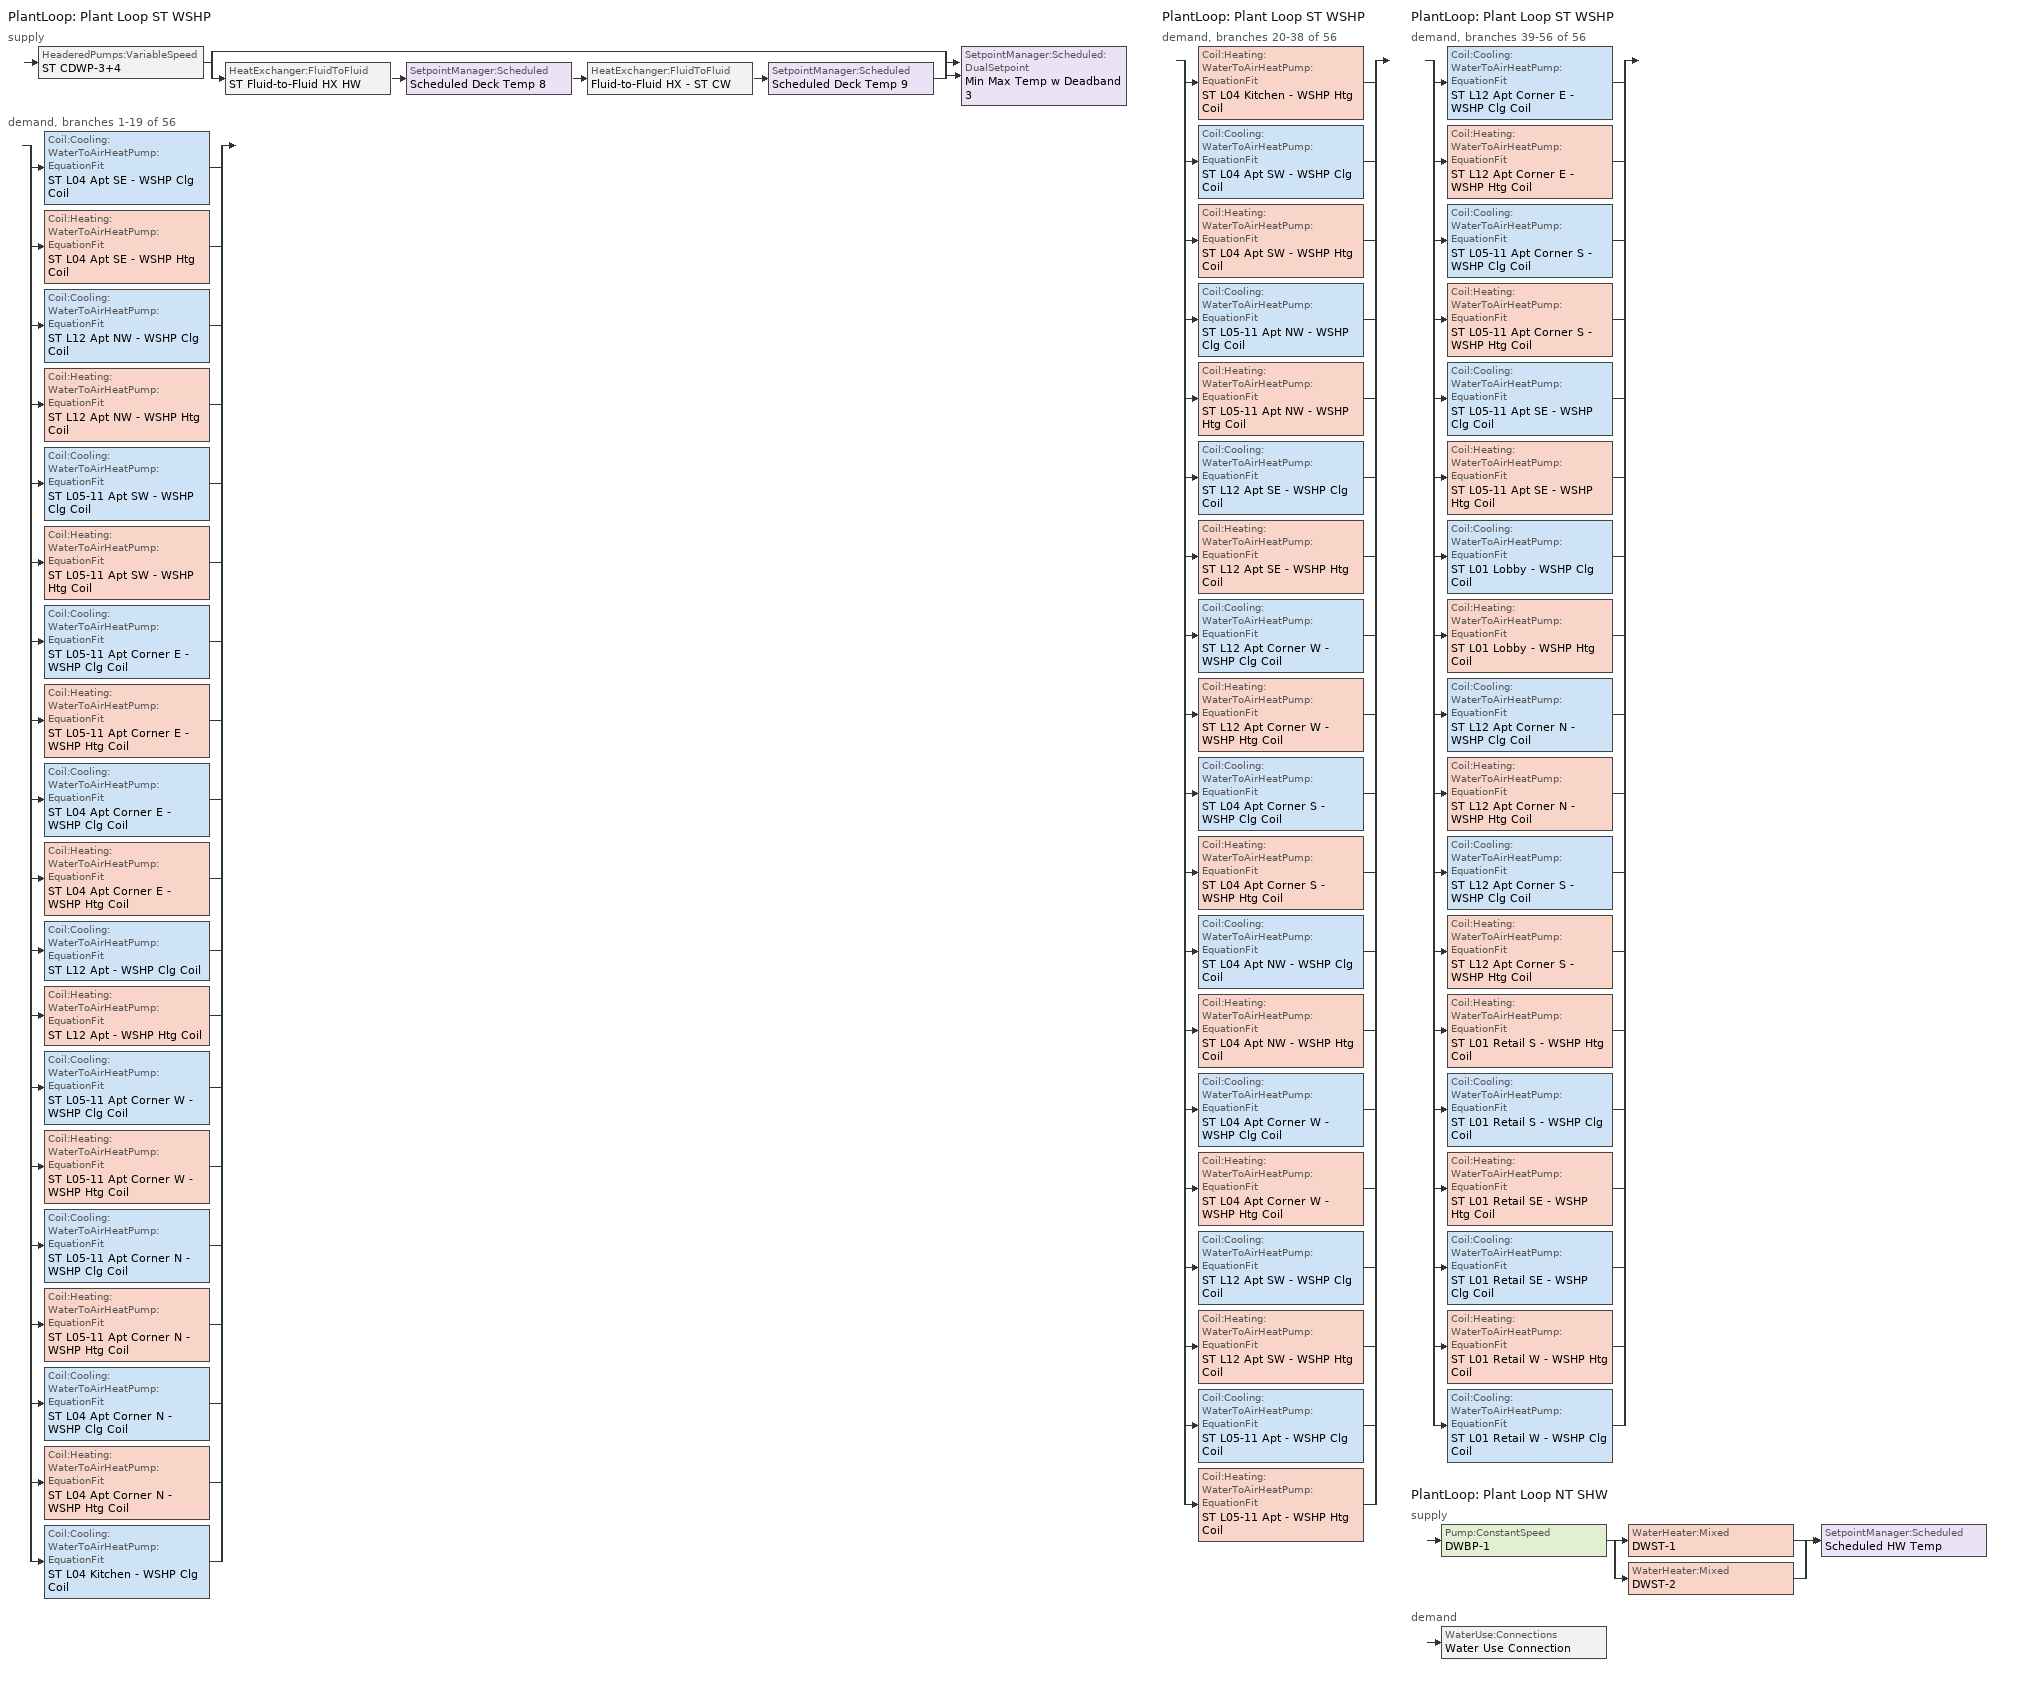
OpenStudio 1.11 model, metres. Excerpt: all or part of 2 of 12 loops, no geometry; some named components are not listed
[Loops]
PlantLoop 'Plant Loop ST WSHP'
 supply: HeaderedPumps:VariableSpeed 'ST CDWP-3+4' > split
  | bypass
  | HeatExchanger:FluidToFluid 'ST Fluid-to-Fluid HX HW' > SetpointManager:Scheduled 'Scheduled Deck Temp 8' > HeatExchanger:FluidToFluid 'Fluid-to-Fluid HX - ST CW' > SetpointManager:Scheduled 'Scheduled Deck Temp 9'
  join > SetpointManager:Scheduled:DualSetpoint 'Min Max Temp w Deadband 3'
 demand, branches 1-19 of 56: split
  | Coil:Cooling:WaterToAirHeatPump:EquationFit 'ST L04 Apt SE - WSHP Clg Coil'
  | Coil:Heating:WaterToAirHeatPump:EquationFit 'ST L04 Apt SE - WSHP Htg Coil'
  | Coil:Cooling:WaterToAirHeatPump:EquationFit 'ST L12 Apt NW - WSHP Clg Coil'
  | Coil:Heating:WaterToAirHeatPump:EquationFit 'ST L12 Apt NW - WSHP Htg Coil'
  | Coil:Cooling:WaterToAirHeatPump:EquationFit 'ST L05-11 Apt SW - WSHP Clg Coil'
  | Coil:Heating:WaterToAirHeatPump:EquationFit 'ST L05-11 Apt SW - WSHP Htg Coil'
  | Coil:Cooling:WaterToAirHeatPump:EquationFit 'ST L05-11 Apt Corner E - WSHP Clg Coil'
  | Coil:Heating:WaterToAirHeatPump:EquationFit 'ST L05-11 Apt Corner E - WSHP Htg Coil'
  | Coil:Cooling:WaterToAirHeatPump:EquationFit 'ST L04 Apt Corner E - WSHP Clg Coil'
  | Coil:Heating:WaterToAirHeatPump:EquationFit 'ST L04 Apt Corner E - WSHP Htg Coil'
  | Coil:Cooling:WaterToAirHeatPump:EquationFit 'ST L12 Apt - WSHP Clg Coil'
  | Coil:Heating:WaterToAirHeatPump:EquationFit 'ST L12 Apt - WSHP Htg Coil'
  | Coil:Cooling:WaterToAirHeatPump:EquationFit 'ST L05-11 Apt Corner W - WSHP Clg Coil'
  | Coil:Heating:WaterToAirHeatPump:EquationFit 'ST L05-11 Apt Corner W - WSHP Htg Coil'
  | Coil:Cooling:WaterToAirHeatPump:EquationFit 'ST L05-11 Apt Corner N - WSHP Clg Coil'
  | Coil:Heating:WaterToAirHeatPump:EquationFit 'ST L05-11 Apt Corner N - WSHP Htg Coil'
  | Coil:Cooling:WaterToAirHeatPump:EquationFit 'ST L04 Apt Corner N - WSHP Clg Coil'
  | Coil:Heating:WaterToAirHeatPump:EquationFit 'ST L04 Apt Corner N - WSHP Htg Coil'
  | Coil:Cooling:WaterToAirHeatPump:EquationFit 'ST L04 Kitchen - WSHP Clg Coil'
PlantLoop 'Plant Loop ST WSHP'
 demand, branches 20-38 of 56: split
  | Coil:Heating:WaterToAirHeatPump:EquationFit 'ST L04 Kitchen - WSHP Htg Coil'
  | Coil:Cooling:WaterToAirHeatPump:EquationFit 'ST L04 Apt SW - WSHP Clg Coil'
  | Coil:Heating:WaterToAirHeatPump:EquationFit 'ST L04 Apt SW - WSHP Htg Coil'
  | Coil:Cooling:WaterToAirHeatPump:EquationFit 'ST L05-11 Apt NW - WSHP Clg Coil'
  | Coil:Heating:WaterToAirHeatPump:EquationFit 'ST L05-11 Apt NW - WSHP Htg Coil'
  | Coil:Cooling:WaterToAirHeatPump:EquationFit 'ST L12 Apt SE - WSHP Clg Coil'
  | Coil:Heating:WaterToAirHeatPump:EquationFit 'ST L12 Apt SE - WSHP Htg Coil'
  | Coil:Cooling:WaterToAirHeatPump:EquationFit 'ST L12 Apt Corner W - WSHP Clg Coil'
  | Coil:Heating:WaterToAirHeatPump:EquationFit 'ST L12 Apt Corner W - WSHP Htg Coil'
  | Coil:Cooling:WaterToAirHeatPump:EquationFit 'ST L04 Apt Corner S - WSHP Clg Coil'
  | Coil:Heating:WaterToAirHeatPump:EquationFit 'ST L04 Apt Corner S - WSHP Htg Coil'
  | Coil:Cooling:WaterToAirHeatPump:EquationFit 'ST L04 Apt NW - WSHP Clg Coil'
  | Coil:Heating:WaterToAirHeatPump:EquationFit 'ST L04 Apt NW - WSHP Htg Coil'
  | Coil:Cooling:WaterToAirHeatPump:EquationFit 'ST L04 Apt Corner W - WSHP Clg Coil'
  | Coil:Heating:WaterToAirHeatPump:EquationFit 'ST L04 Apt Corner W - WSHP Htg Coil'
  | Coil:Cooling:WaterToAirHeatPump:EquationFit 'ST L12 Apt SW - WSHP Clg Coil'
  | Coil:Heating:WaterToAirHeatPump:EquationFit 'ST L12 Apt SW - WSHP Htg Coil'
  | Coil:Cooling:WaterToAirHeatPump:EquationFit 'ST L05-11 Apt - WSHP Clg Coil'
  | Coil:Heating:WaterToAirHeatPump:EquationFit 'ST L05-11 Apt - WSHP Htg Coil'
PlantLoop 'Plant Loop ST WSHP'
 demand, branches 39-56 of 56: split
  | Coil:Cooling:WaterToAirHeatPump:EquationFit 'ST L12 Apt Corner E - WSHP Clg Coil'
  | Coil:Heating:WaterToAirHeatPump:EquationFit 'ST L12 Apt Corner E - WSHP Htg Coil'
  | Coil:Cooling:WaterToAirHeatPump:EquationFit 'ST L05-11 Apt Corner S - WSHP Clg Coil'
  | Coil:Heating:WaterToAirHeatPump:EquationFit 'ST L05-11 Apt Corner S - WSHP Htg Coil'
  | Coil:Cooling:WaterToAirHeatPump:EquationFit 'ST L05-11 Apt SE - WSHP Clg Coil'
  | Coil:Heating:WaterToAirHeatPump:EquationFit 'ST L05-11 Apt SE - WSHP Htg Coil'
  | Coil:Cooling:WaterToAirHeatPump:EquationFit 'ST L01 Lobby - WSHP Clg Coil'
  | Coil:Heating:WaterToAirHeatPump:EquationFit 'ST L01 Lobby - WSHP Htg Coil'
  | Coil:Cooling:WaterToAirHeatPump:EquationFit 'ST L12 Apt Corner N - WSHP Clg Coil'
  | Coil:Heating:WaterToAirHeatPump:EquationFit 'ST L12 Apt Corner N - WSHP Htg Coil'
  | Coil:Cooling:WaterToAirHeatPump:EquationFit 'ST L12 Apt Corner S - WSHP Clg Coil'
  | Coil:Heating:WaterToAirHeatPump:EquationFit 'ST L12 Apt Corner S - WSHP Htg Coil'
  | Coil:Heating:WaterToAirHeatPump:EquationFit 'ST L01 Retail S - WSHP Htg Coil'
  | Coil:Cooling:WaterToAirHeatPump:EquationFit 'ST L01 Retail S - WSHP Clg Coil'
  | Coil:Heating:WaterToAirHeatPump:EquationFit 'ST L01 Retail SE - WSHP Htg Coil'
  | Coil:Cooling:WaterToAirHeatPump:EquationFit 'ST L01 Retail SE - WSHP Clg Coil'
  | Coil:Heating:WaterToAirHeatPump:EquationFit 'ST L01 Retail W - WSHP Htg Coil'
  | Coil:Cooling:WaterToAirHeatPump:EquationFit 'ST L01 Retail W - WSHP Clg Coil'
PlantLoop 'Plant Loop NT SHW'
 supply: Pump:ConstantSpeed 'DWBP-1' > split
  | WaterHeater:Mixed 'DWST-1'
  | WaterHeater:Mixed 'DWST-2'
  join > SetpointManager:Scheduled 'Scheduled HW Temp'
 demand: WaterUse:Connections 'Water Use Connection'
[Sizing:Zone] Zone Cooling Design Supply Air Temperature Input Method=SupplyAirTemperature; Zone Cooling Design Supply Air Temperature {C}=12.7778; Zone Cooling Design Supply Air Temperature Difference {deltaC}=11.11; Zone Heating Design Supply Air Temperature Input Method=SupplyAirTemperature; Zone Heating Design Supply Air Temperature {C}=32.2222; Zone Heating Design Supply Air Temperature Difference {deltaC}=11.11; Zone Cooling Design Supply Air Humidity Ratio {kg-H2O/kg-air}=0.0085; Zone Heating Design Supply Air Humidity Ratio {kg-H2O/kg-air}=0.008; Cooling Design Air Flow Method=DesignDay; Heating Design Air Flow Method=DesignDay; Account for Dedicated Outdoor Air System=No; Dedicated Outdoor Air System Control Strategy=NeutralSupplyAir; Dedicated Outdoor Air Low Setpoint Temperature for Design {C}=Autosize; Dedicated Outdoor Air High Setpoint Temperature for Design {C}=Autosize
ST L01 Retail S; ST L12 Apt NW; ST L04 Apt SW; ST L04 Apt SE; ST L05-11 Apt Corner S; ST L05-11 Apt NW; ST L05-11 Apt Corner N; ST L05-11 Apt SW; ST L12 Apt SE; ST L05-11 Apt SE; ST L01 Retail W; ST L05-11 Apt; ST L04 Apt Corner W; ST L12 Apt Corner W; ST L04 Apt NW; ST L12 Apt Corner N; ST L05-11 Apt Corner E; ST L04 Apt Corner E; ST L01 Retail SE; ST L04 Apt Corner S; ST L12 Apt Corner S; ST L05-11 Apt Corner W; ST L04 Apt Corner N; ST L12 Apt; ST L12 Apt SW; ST L12 Apt Corner E
[Zone equipment]
ST L01 Retail S: ST L01 Retail S - WSHP
ST L12 Apt NW: ST L12 Apt NW EF, ST L12 Apt NW - WSHP
ST L04 Apt SW: ST L04 Apt SW EF, ST L04 Apt SW - WSHP
ST L04 Apt SE: ST L04 Apt SE EF, ST L04 Apt SE - WSHP
ST L05-11 Apt Corner S: ST L05-11 Apt Corner S EF, ST L05-11 Apt Corner S - WSHP
ST L05-11 Apt NW: ST L05-11 Apt NW EF, ST L05-11 Apt NW - WSHP
ST L05-11 Apt Corner N: ST L05-11 Apt Corner N EF, ST L05-11 Apt Corner N - WSHP
ST L05-11 Apt SW: ST L05-11 Apt SW EF, ST L05-11 Apt SW - WSHP
ST L12 Apt SE: ST L12 Apt SE EF, ST L12 Apt SE - WSHP
ST L05-11 Apt SE: ST L05-11 Apt SE EF, ST L05-11 Apt SE - WSHP
ST L01 Retail W: ST L01 Retail W - WSHP
ST L05-11 Apt: ST L05-11 Apt EF, ST L05-11 Apt - WSHP
ST L04 Apt Corner W: ST L04 Apt Corner W EF, ST L04 Apt Corner W - WSHP
ST L12 Apt Corner W: ST L12 Apt Corner W EF, ST L12 Apt Corner W - WSHP
ST L04 Apt NW: ST L04 Apt NW EF, ST L04 Apt NW - WSHP
ST L12 Apt Corner N: ST L12 Apt Corner N EF, ST L12 Apt Corner N - WSHP
ST L05-11 Apt Corner E: ST L05-11 Apt Corner E EF, ST L05-11 Apt Corner E - WSHP
ST L04 Apt Corner E: ST L04 Apt Corner E EF, ST L04 Apt Corner E - WSHP
ST L01 Retail SE: ST L01 Retail SE - WSHP
ST L04 Apt Corner S: ST L04 Apt Corner S EF, ST L04 Apt Corner S - WSHP
ST L12 Apt Corner S: ST L12 Apt Corner S EF, ST L12 Apt Corner S - WSHP
ST L05-11 Apt Corner W: ST L05-11 Apt Corner W EF, ST L05-11 Apt Corner W - WSHP
ST L04 Apt Corner N: ST L04 Apt Corner N EF, ST L04 Apt Corner N - WSHP
ST L12 Apt: ST L12 Apt EF, ST L12 Apt - WSHP
ST L12 Apt SW: ST L12 Apt SW EF, ST L12 Apt SW - WSHP
ST L12 Apt Corner E: ST L12 Apt Corner E EF, ST L12 Apt Corner E - WSHP
[WaterUse:Equipment:Definition]
Name | Peak Flow Rate {m3/s}
WaterUseEquipment - Apartment ST - 20% | 0.000313243
WaterUseEquipment - Apartment NT- 20% | 0.00116805
[WaterUse:Equipment] Flow Rate Fraction Schedule=90.1-2007 - Hotel/Motel - SHW
Name | Water Use Equipment Definition | Space
Water Use Equipment 2 | WaterUseEquipment - Apartment ST - 20% | ST L04 Apt Corner E
Water Use Equipment 3 | WaterUseEquipment - Apartment NT- 20% | NT L04 Apt Corner S
[Fan:ZoneExhaust] Availability Schedule=Always On Discrete; Fan Efficiency=0.6; Pressure Rise {Pa}=124.544; Maximum Flow Rate {m3/s}=0; System Availability Manager Coupling Mode=Coupled
ST L04 Apt SW EF; ST L05-11 Apt Corner W EF; ST L05-11 Apt Corner E EF; ST L04 Apt SE EF; ST L12 Apt Corner W EF; ST L04 Apt Corner W EF; ST L12 Apt NW EF; ST L05-11 Apt Corner N EF; ST L05-11 Apt NW EF; ST L12 Apt Corner N EF; ST L12 Apt SE EF; ST L04 Apt NW EF; ST L05-11 Apt SE EF; ST L12 Apt EF; ST L12 Apt Corner S EF; ST L04 Apt Corner N EF; ST L05-11 Apt Corner S EF; ST L04 Apt Corner E EF; ST L12 Apt Corner E EF; ST L05-11 Apt SW EF; ST L12 Apt SW EF; ST L05-11 Apt EF; ST L04 Apt Corner S EF
[Coil:Heating:Electric] Nominal Capacity {W}=0
Name | Availability Schedule
ST L04 Apt SW - WSHP Htg Coil Backup; ST L05-11 Apt Corner W - WSHP Htg Coil Backup; ST L05-11 Apt Corner E - WSHP Htg Coil Backup; ST L04 Apt SE - WSHP Htg Coil Backup; ST L12 Apt Corner W - WSHP Htg Coil Backup; ST L04 Apt Corner W - WSHP Htg Coil Backup; ST L12 Apt NW - WSHP Htg Coil Backup; ST L05-11 Apt Corner N - WSHP Htg Coil Backup; ST L05-11 Apt NW - WSHP Htg Coil Backup; ST L12 Apt Corner N - WSHP Htg Coil Backup; ST L12 Apt SE - WSHP Htg Coil Backup; ST L04 Apt NW - WSHP Htg Coil Backup; ST L05-11 Apt SE - WSHP Htg Coil Backup; ST L12 Apt - WSHP Htg Coil Backup; ST L12 Apt Corner S - WSHP Htg Coil Backup; ST L04 Apt Corner N - WSHP Htg Coil Backup; ST L05-11 Apt Corner S - WSHP Htg Coil Backup; ST L04 Apt Corner E - WSHP Htg Coil Backup; ST L12 Apt Corner E - WSHP Htg Coil Backup; ST L01 Lobby - WSHP Htg Coil Backup; ST L05-11 Apt SW - WSHP Htg Coil Backup; ST L12 Apt SW - WSHP Htg Coil Backup; ST L05-11 Apt - WSHP Htg Coil Backup; ST L04 Kitchen - WSHP Htg Coil Backup; ST L04 Apt Corner S - WSHP Htg Coil Backup | Always On Discrete
ST L01 Retail S - WSHP Htg Coil Backup; ST L01 Retail SE - WSHP Htg Coil Backup; ST L01 Retail W - WSHP Htg Coil Backup | Always On Discrete 1
[PlantLoop] Plant Loop Volume {m3}=Autocalculate; Load Distribution Scheme=Optimal
Name | Maximum Loop Temperature {C} | Minimum Loop Temperature {C}
Plant Loop ST WSHP | 32.2222 | 15.5556
Plant Loop NT SHW
[Sizing:Plant] Sizing Option=NonCoincident; Zone Timesteps in Averaging Window=1; Coincident Sizing Factor Mode=None
Name | Loop Type | Design Loop Exit Temperature {C} | Loop Design Temperature Difference {deltaC}
Plant Loop ST WSHP | Condenser | 23.8889 | 8.33333
Plant Loop NT SHW | Heating | 82 | 11
[Fan:OnOff] Fan Efficiency=0.7; Pressure Rise {Pa}=444.873; Motor In Airstream Fraction=1
Name | Availability Schedule | Maximum Flow Rate {m3/s} | Motor Efficiency | Fan Power Ratio Function of Speed Ratio Curve | Fan Efficiency Ratio Function of Speed Ratio Curve
ST L04 Apt SW - WSHP Fan | Always On Discrete | 0.283168 | 0.9 | Fan On Off Power Curve 1 | Fan On Off Efficiency Curve 1
ST L05-11 Apt Corner W - WSHP Fan | Always On Discrete | 1.98218 | 0.9 | Fan On Off Power Curve 13 | Fan On Off Efficiency Curve 13
ST L05-11 Apt Corner E - WSHP Fan | Always On Discrete | 3.96436 | 0.9 | Fan On Off Power Curve 14 | Fan On Off Efficiency Curve 14
ST L04 Apt SE - WSHP Fan | Always On Discrete | 0.953334 | 0.9 | Fan On Off Power Curve 19 | Fan On Off Efficiency Curve 19
ST L12 Apt Corner W - WSHP Fan | Always On Discrete | 0.283168 | 0.9 | Fan On Off Power Curve 21 | Fan On Off Efficiency Curve 21
ST L04 Apt Corner W - WSHP Fan | Always On Discrete | 0.283168 | 0.9 | Fan On Off Power Curve 24 | Fan On Off Efficiency Curve 24
ST L12 Apt NW - WSHP Fan | Always On Discrete | 0.566337 | 0.9 | Fan On Off Power Curve 25 | Fan On Off Efficiency Curve 25
ST L05-11 Apt Corner N - WSHP Fan | Always On Discrete | 1.98218 | 0.9 | Fan On Off Power Curve 26 | Fan On Off Efficiency Curve 26
ST L05-11 Apt NW - WSHP Fan | Always On Discrete | 3.96436 | 0.9 | Fan On Off Power Curve 32 | Fan On Off Efficiency Curve 32
ST L12 Apt Corner N - WSHP Fan | Always On Discrete | 0.283168 | 0.9 | Fan On Off Power Curve 34 | Fan On Off Efficiency Curve 34
ST L12 Apt SE - WSHP Fan | Always On Discrete | 0.953334 | 0.9 | Fan On Off Power Curve 42 | Fan On Off Efficiency Curve 42
ST L04 Apt NW - WSHP Fan | Always On Discrete | 0.566337 | 0.9 | Fan On Off Power Curve 49 | Fan On Off Efficiency Curve 49
ST L05-11 Apt SE - WSHP Fan | Always On Discrete | 6.67334 | 0.9 | Fan On Off Power Curve 52 | Fan On Off Efficiency Curve 52
ST L12 Apt - WSHP Fan | Always On Discrete | 0.566337 | 0.9 | Fan On Off Power Curve 55 | Fan On Off Efficiency Curve 55
ST L12 Apt Corner S - WSHP Fan | Always On Discrete | 0.566337 | 0.9 | Fan On Off Power Curve 67 | Fan On Off Efficiency Curve 67
ST L04 Apt Corner N - WSHP Fan | Always On Discrete | 0.283168 | 0.9 | Fan On Off Power Curve 68 | Fan On Off Efficiency Curve 68
ST L05-11 Apt Corner S - WSHP Fan | Always On Discrete | 3.96436 | 0.9 | Fan On Off Power Curve 69 | Fan On Off Efficiency Curve 69
ST L04 Apt Corner E - WSHP Fan | Always On Discrete | 0.566337 | 0.9 | Fan On Off Power Curve 75 | Fan On Off Efficiency Curve 75
ST L12 Apt Corner E - WSHP Fan | Always On Discrete | 0.566337 | 0.9 | Fan On Off Power Curve 78 | Fan On Off Efficiency Curve 78
ST L01 Lobby - WSHP Fan | Always On Discrete | 1.13267 | 0.9 | Fan On Off Power Curve 81 | Fan On Off Efficiency Curve 81
ST L05-11 Apt SW - WSHP Fan | Always On Discrete | 1.98218 | 0.9 | Fan On Off Power Curve 82 | Fan On Off Efficiency Curve 82
ST L12 Apt SW - WSHP Fan | Always On Discrete | 0.283168 | 0.9 | Fan On Off Power Curve 87 | Fan On Off Efficiency Curve 87
ST L05-11 Apt - WSHP Fan | Always On Discrete | 3.96436 | 0.9 | Fan On Off Power Curve 89 | Fan On Off Efficiency Curve 89
ST L04 Kitchen - WSHP Fan | Always On Discrete | 0.943895 | 0.9 | Fan On Off Power Curve 93 | Fan On Off Efficiency Curve 93
ST L04 Apt Corner S - WSHP Fan | Always On Discrete | 0.566337 | 0.9 | Fan On Off Power Curve 95 | Fan On Off Efficiency Curve 95
ST L01 Retail S - WSHP Fan; ST L01 Retail SE - WSHP Fan; ST L01 Retail W - WSHP Fan | Always On Discrete 1 | autosize | 0.8 | Curve Exponent 1 | Curve Cubic 1
[Coil:Cooling:WaterToAirHeatPump:EquationFit]
Name | Rated Air Flow Rate {m3/s} | Rated Water Flow Rate {m3/s} | Rated Total Cooling Capacity {W} | Rated Cooling Coefficient of Performance {W/W} | Total Cooling Capacity Coefficient 1 | Total Cooling Capacity Coefficient 2 | Total Cooling Capacity Coefficient 3 | Total Cooling Capacity Coefficient 4 | Total Cooling Capacity Coefficient 5 | Sensible Cooling Capacity Coefficient 1 | Sensible Cooling Capacity Coefficient 2 | Sensible Cooling Capacity Coefficient 3 | Sensible Cooling Capacity Coefficient 4 | Sensible Cooling Capacity Coefficient 5 | Sensible Cooling Capacity Coefficient 6 | Cooling Power Consumption Coefficient 1 | Cooling Power Consumption Coefficient 2 | Cooling Power Consumption Coefficient 3 | Cooling Power Consumption Coefficient 4 | Cooling Power Consumption Coefficient 5
ST L04 Apt SW - WSHP Clg Coil; ST L12 Apt Corner W - WSHP Clg Coil; ST L04 Apt Corner W - WSHP Clg Coil; ST L12 Apt Corner N - WSHP Clg Coil; ST L04 Apt Corner N - WSHP Clg Coil; ST L12 Apt SW - WSHP Clg Coil | 0.235974 | 0.000264979 | 4952.9 | 3.98593 | -9.14907 | 10.8781 | -1.71878 | 0.746415 | 0 | -5.46269 | 17.9597 | -11.8782 | -0.980163 | 0.767286 | 0 | -3.20541 | -0.976409 | 3.97893 | 0.938182 | 0
ST L05-11 Apt Corner W - WSHP Clg Coil; ST L05-11 Apt Corner N - WSHP Clg Coil; ST L05-11 Apt SW - WSHP Clg Coil | 1.65182 | 0.00185485 | 34670.3 | 3.98593 | -9.14907 | 10.8781 | -1.71878 | 0.746415 | 0 | -5.46269 | 17.9597 | -11.8782 | -0.980163 | 0.767286 | 0 | -3.20541 | -0.976409 | 3.97893 | 0.938182 | 0
ST L05-11 Apt Corner E - WSHP Clg Coil; ST L05-11 Apt Corner S - WSHP Clg Coil; ST L05-11 Apt - WSHP Clg Coil | 3.96436 | 0.00397468 | 72417.9 | 4.2204 | -9.14907 | 10.8781 | -1.71878 | 0.746415 | 0 | -5.46269 | 17.9597 | -11.8782 | -0.980163 | 0.767286 | 0 | -3.20541 | -0.976409 | 3.97893 | 0.938182 | 0
ST L04 Apt SE - WSHP Clg Coil; ST L12 Apt SE - WSHP Clg Coil | 1.03828 | 0.00102206 | 18844.5 | 4.13247 | -9.14907 | 10.8781 | -1.71878 | 0.746415 | 0 | -5.46269 | 17.9597 | -11.8782 | -0.980163 | 0.767286 | 0 | -3.20541 | -0.976409 | 3.97893 | 0.938182 | 0
ST L12 Apt NW - WSHP Clg Coil; ST L04 Apt NW - WSHP Clg Coil | 0.471947 | 0.000529958 | 9905.8 | 3.98593 | -9.14907 | 10.8781 | -1.71878 | 0.746415 | 0 | -5.46269 | 17.9597 | -11.8782 | -0.980163 | 0.767286 | 0 | -3.20541 | -0.976409 | 3.97893 | 0.938182 | 0
ST L05-11 Apt NW - WSHP Clg Coil | 3.30363 | 0.0037097 | 69340.6 | 3.98593 | -9.14907 | 10.8781 | -1.71878 | 0.746415 | 0 | -5.46269 | 17.9597 | -11.8782 | -0.980163 | 0.767286 | 0 | -3.20541 | -0.976409 | 3.97893 | 0.938182 | 0
ST L05-11 Apt SE - WSHP Clg Coil | 7.26799 | 0.00715443 | 131911 | 4.13247 | -9.14907 | 10.8781 | -1.71878 | 0.746415 | 0 | -5.46269 | 17.9597 | -11.8782 | -0.980163 | 0.767286 | 0 | -3.20541 | -0.976409 | 3.97893 | 0.938182 | 0
ST L12 Apt - WSHP Clg Coil; ST L12 Apt Corner S - WSHP Clg Coil; ST L04 Apt Corner E - WSHP Clg Coil; ST L12 Apt Corner E - WSHP Clg Coil; ST L04 Apt Corner S - WSHP Clg Coil | 0.566337 | 0.000567812 | 10345.4 | 4.2204 | -9.14907 | 10.8781 | -1.71878 | 0.746415 | 0 | -5.46269 | 17.9597 | -11.8782 | -0.980163 | 0.767286 | 0 | -3.20541 | -0.976409 | 3.97893 | 0.938182 | 0
ST L01 Lobby - WSHP Clg Coil | 1.13267 | 0.00113562 | 22273.4 | 5.50996 | -9.14907 | 10.8781 | -1.71878 | 0.746415 | 0 | -5.46269 | 17.9597 | -11.8782 | -0.980163 | 0.767286 | 0 | -3.20541 | -0.976409 | 3.97893 | 0.938182 | 0
ST L04 Kitchen - WSHP Clg Coil | 0.943895 | 0.000946353 | 17203.3 | 4.27902 | -9.14907 | 10.8781 | -1.71878 | 0.746415 | 0 | -5.46269 | 17.9597 | -11.8782 | -0.980163 | 0.767286 | 0 | -3.20541 | -0.976409 | 3.97893 | 0.938182 | 0
ST L01 Retail S - WSHP Clg Coil; ST L01 Retail SE - WSHP Clg Coil; ST L01 Retail W - WSHP Clg Coil |  |  |  | 3.2 | -0.681262 | 1.99529 | -0.936119 | 0.0208118 | 0.00843887 | 2.24209 | 7.28913 | -9.0608 | -0.367294 | 0.218826 | 0.00901534 | -3.20456 | 0.476565 | 3.16734 | 0.102446 | -0.0381326
[Coil:Heating:WaterToAirHeatPump:EquationFit]
Name | Rated Air Flow Rate {m3/s} | Rated Water Flow Rate {m3/s} | Rated Heating Capacity {W} | Rated Heating Coefficient of Performance {W/W} | Heating Capacity Coefficient 1 | Heating Capacity Coefficient 2 | Heating Capacity Coefficient 3 | Heating Capacity Coefficient 4 | Heating Capacity Coefficient 5 | Heating Power Consumption Coefficient 1 | Heating Power Consumption Coefficient 2 | Heating Power Consumption Coefficient 3 | Heating Power Consumption Coefficient 4 | Heating Power Consumption Coefficient 5
ST L04 Apt SW - WSHP Htg Coil; ST L12 Apt Corner W - WSHP Htg Coil; ST L04 Apt Corner W - WSHP Htg Coil; ST L12 Apt Corner N - WSHP Htg Coil; ST L04 Apt Corner N - WSHP Htg Coil; ST L12 Apt SW - WSHP Htg Coil | 0.235974 | 0.000264979 | 6564.79 | 5 | -1.36131 | -2.4718 | 4.17316 | 0.640757 | 0 | -2.17694 | 0.832114 | 1.57074 | 0.690794 | 0
ST L05-11 Apt Corner W - WSHP Htg Coil; ST L05-11 Apt Corner N - WSHP Htg Coil; ST L05-11 Apt SW - WSHP Htg Coil | 1.65182 | 0.00185485 | 45953.5 | 5 | -1.36131 | -2.4718 | 4.17316 | 0.640757 | 0 | -2.17694 | 0.832114 | 1.57074 | 0.690794 | 0
ST L05-11 Apt Corner E - WSHP Htg Coil; ST L05-11 Apt Corner S - WSHP Htg Coil; ST L05-11 Apt - WSHP Htg Coil | 3.96436 | 0.00397468 | 86162.9 | 4.7 | -1.36131 | -2.4718 | 4.17316 | 0.640757 | 0 | -2.17694 | 0.832114 | 1.57074 | 0.690794 | 0
ST L04 Apt SE - WSHP Htg Coil; ST L12 Apt SE - WSHP Htg Coil | 1.03828 | 0.00102206 | 23152.6 | 4.85 | -1.36131 | -2.4718 | 4.17316 | 0.640757 | 0 | -2.17694 | 0.832114 | 1.57074 | 0.690794 | 0
ST L12 Apt NW - WSHP Htg Coil; ST L04 Apt NW - WSHP Htg Coil | 0.471947 | 0.000529958 | 13129.6 | 5 | -1.36131 | -2.4718 | 4.17316 | 0.640757 | 0 | -2.17694 | 0.832114 | 1.57074 | 0.690794 | 0
ST L05-11 Apt NW - WSHP Htg Coil | 3.30363 | 0.0037097 | 91907.1 | 5 | -1.36131 | -2.4718 | 4.17316 | 0.640757 | 0 | -2.17694 | 0.832114 | 1.57074 | 0.690794 | 0
ST L05-11 Apt SE - WSHP Htg Coil | 7.26799 | 0.00715443 | 162068 | 4.85 | -1.36131 | -2.4718 | 4.17316 | 0.640757 | 0 | -2.17694 | 0.832114 | 1.57074 | 0.690794 | 0
ST L12 Apt - WSHP Htg Coil; ST L12 Apt Corner S - WSHP Htg Coil; ST L04 Apt Corner E - WSHP Htg Coil; ST L12 Apt Corner E - WSHP Htg Coil; ST L04 Apt Corner S - WSHP Htg Coil | 0.566337 | 0.000567812 | 12309 | 4.7 | -1.36131 | -2.4718 | 4.17316 | 0.640757 | 0 | -2.17694 | 0.832114 | 1.57074 | 0.690794 | 0
ST L01 Lobby - WSHP Htg Coil | 1.13267 | 0.00113562 | 16822.3 | 3.8 | -1.36131 | -2.4718 | 4.17316 | 0.640757 | 0 | -2.17694 | 0.832114 | 1.57074 | 0.690794 | 0
ST L04 Kitchen - WSHP Htg Coil | 0.943895 | 0.000946353 | 20456.4 | 4.85 | -1.36131 | -2.4718 | 4.17316 | 0.640757 | 0 | -2.17694 | 0.832114 | 1.57074 | 0.690794 | 0
ST L01 Retail S - WSHP Htg Coil; ST L01 Retail SE - WSHP Htg Coil; ST L01 Retail W - WSHP Htg Coil |  |  |  | 4.2 | -5.50103 | -0.966888 | 7.70755 | 0.0319289 | 0.0281125 | -7.47518 | 6.40877 | 1.99712 | -0.050683 | 0.0113851
[ZoneHVAC:WaterToAirHeatPump] Supply Air Flow Rate During Cooling Operation {m3/s}=Autosize; Supply Air Flow Rate During Heating Operation {m3/s}=Autosize; Supply Air Flow Rate When No Cooling or Heating is Needed {m3/s}=0; Outdoor Air Flow Rate During Cooling Operation {m3/s}=0; Outdoor Air Flow Rate During Heating Operation {m3/s}=0; Outdoor Air Flow Rate When No Cooling or Heating is Needed {m3/s}=0; Maximum Supply Air Temperature from Supplemental Heater {C}=Autosize
Name | Availability Schedule | Supply Air Fan | Heating Coil | Cooling Coil | Supplemental Heating Coil
ST L04 Apt SW - WSHP | Always On Discrete | ST L04 Apt SW - WSHP Fan | ST L04 Apt SW - WSHP Htg Coil | ST L04 Apt SW - WSHP Clg Coil | ST L04 Apt SW - WSHP Htg Coil Backup
ST L05-11 Apt Corner W - WSHP | Always On Discrete | ST L05-11 Apt Corner W - WSHP Fan | ST L05-11 Apt Corner W - WSHP Htg Coil | ST L05-11 Apt Corner W - WSHP Clg Coil | ST L05-11 Apt Corner W - WSHP Htg Coil Backup
ST L05-11 Apt Corner E - WSHP | Always On Discrete | ST L05-11 Apt Corner E - WSHP Fan | ST L05-11 Apt Corner E - WSHP Htg Coil | ST L05-11 Apt Corner E - WSHP Clg Coil | ST L05-11 Apt Corner E - WSHP Htg Coil Backup
ST L04 Apt SE - WSHP | Always On Discrete | ST L04 Apt SE - WSHP Fan | ST L04 Apt SE - WSHP Htg Coil | ST L04 Apt SE - WSHP Clg Coil | ST L04 Apt SE - WSHP Htg Coil Backup
ST L12 Apt Corner W - WSHP | Always On Discrete | ST L12 Apt Corner W - WSHP Fan | ST L12 Apt Corner W - WSHP Htg Coil | ST L12 Apt Corner W - WSHP Clg Coil | ST L12 Apt Corner W - WSHP Htg Coil Backup
ST L04 Apt Corner W - WSHP | Always On Discrete | ST L04 Apt Corner W - WSHP Fan | ST L04 Apt Corner W - WSHP Htg Coil | ST L04 Apt Corner W - WSHP Clg Coil | ST L04 Apt Corner W - WSHP Htg Coil Backup
ST L12 Apt NW - WSHP | Always On Discrete | ST L12 Apt NW - WSHP Fan | ST L12 Apt NW - WSHP Htg Coil | ST L12 Apt NW - WSHP Clg Coil | ST L12 Apt NW - WSHP Htg Coil Backup
ST L05-11 Apt Corner N - WSHP | Always On Discrete | ST L05-11 Apt Corner N - WSHP Fan | ST L05-11 Apt Corner N - WSHP Htg Coil | ST L05-11 Apt Corner N - WSHP Clg Coil | ST L05-11 Apt Corner N - WSHP Htg Coil Backup
ST L05-11 Apt NW - WSHP | Always On Discrete | ST L05-11 Apt NW - WSHP Fan | ST L05-11 Apt NW - WSHP Htg Coil | ST L05-11 Apt NW - WSHP Clg Coil | ST L05-11 Apt NW - WSHP Htg Coil Backup
ST L12 Apt Corner N - WSHP | Always On Discrete | ST L12 Apt Corner N - WSHP Fan | ST L12 Apt Corner N - WSHP Htg Coil | ST L12 Apt Corner N - WSHP Clg Coil | ST L12 Apt Corner N - WSHP Htg Coil Backup
ST L12 Apt SE - WSHP | Always On Discrete | ST L12 Apt SE - WSHP Fan | ST L12 Apt SE - WSHP Htg Coil | ST L12 Apt SE - WSHP Clg Coil | ST L12 Apt SE - WSHP Htg Coil Backup
ST L04 Apt NW - WSHP | Always On Discrete | ST L04 Apt NW - WSHP Fan | ST L04 Apt NW - WSHP Htg Coil | ST L04 Apt NW - WSHP Clg Coil | ST L04 Apt NW - WSHP Htg Coil Backup
ST L05-11 Apt SE - WSHP | Always On Discrete | ST L05-11 Apt SE - WSHP Fan | ST L05-11 Apt SE - WSHP Htg Coil | ST L05-11 Apt SE - WSHP Clg Coil | ST L05-11 Apt SE - WSHP Htg Coil Backup
ST L12 Apt - WSHP | Always On Discrete | ST L12 Apt - WSHP Fan | ST L12 Apt - WSHP Htg Coil | ST L12 Apt - WSHP Clg Coil | ST L12 Apt - WSHP Htg Coil Backup
ST L12 Apt Corner S - WSHP | Always On Discrete | ST L12 Apt Corner S - WSHP Fan | ST L12 Apt Corner S - WSHP Htg Coil | ST L12 Apt Corner S - WSHP Clg Coil | ST L12 Apt Corner S - WSHP Htg Coil Backup
ST L04 Apt Corner N - WSHP | Always On Discrete | ST L04 Apt Corner N - WSHP Fan | ST L04 Apt Corner N - WSHP Htg Coil | ST L04 Apt Corner N - WSHP Clg Coil | ST L04 Apt Corner N - WSHP Htg Coil Backup
ST L05-11 Apt Corner S - WSHP | Always On Discrete | ST L05-11 Apt Corner S - WSHP Fan | ST L05-11 Apt Corner S - WSHP Htg Coil | ST L05-11 Apt Corner S - WSHP Clg Coil | ST L05-11 Apt Corner S - WSHP Htg Coil Backup
ST L04 Apt Corner E - WSHP | Always On Discrete | ST L04 Apt Corner E - WSHP Fan | ST L04 Apt Corner E - WSHP Htg Coil | ST L04 Apt Corner E - WSHP Clg Coil | ST L04 Apt Corner E - WSHP Htg Coil Backup
ST L12 Apt Corner E - WSHP | Always On Discrete | ST L12 Apt Corner E - WSHP Fan | ST L12 Apt Corner E - WSHP Htg Coil | ST L12 Apt Corner E - WSHP Clg Coil | ST L12 Apt Corner E - WSHP Htg Coil Backup
ST L01 Lobby - WSHP | Always On Discrete | ST L01 Lobby - WSHP Fan | ST L01 Lobby - WSHP Htg Coil | ST L01 Lobby - WSHP Clg Coil | ST L01 Lobby - WSHP Htg Coil Backup
ST L05-11 Apt SW - WSHP | Always On Discrete | ST L05-11 Apt SW - WSHP Fan | ST L05-11 Apt SW - WSHP Htg Coil | ST L05-11 Apt SW - WSHP Clg Coil | ST L05-11 Apt SW - WSHP Htg Coil Backup
ST L12 Apt SW - WSHP | Always On Discrete | ST L12 Apt SW - WSHP Fan | ST L12 Apt SW - WSHP Htg Coil | ST L12 Apt SW - WSHP Clg Coil | ST L12 Apt SW - WSHP Htg Coil Backup
ST L05-11 Apt - WSHP | Always On Discrete | ST L05-11 Apt - WSHP Fan | ST L05-11 Apt - WSHP Htg Coil | ST L05-11 Apt - WSHP Clg Coil | ST L05-11 Apt - WSHP Htg Coil Backup
ST L04 Kitchen - WSHP | Always On Discrete | ST L04 Kitchen - WSHP Fan | ST L04 Kitchen - WSHP Htg Coil | ST L04 Kitchen - WSHP Clg Coil | ST L04 Kitchen - WSHP Htg Coil Backup
ST L04 Apt Corner S - WSHP | Always On Discrete | ST L04 Apt Corner S - WSHP Fan | ST L04 Apt Corner S - WSHP Htg Coil | ST L04 Apt Corner S - WSHP Clg Coil | ST L04 Apt Corner S - WSHP Htg Coil Backup
ST L01 Retail S - WSHP | Always On Discrete 1 | ST L01 Retail S - WSHP Fan | ST L01 Retail S - WSHP Htg Coil | ST L01 Retail S - WSHP Clg Coil | ST L01 Retail S - WSHP Htg Coil Backup
ST L01 Retail SE - WSHP | Always On Discrete 1 | ST L01 Retail SE - WSHP Fan | ST L01 Retail SE - WSHP Htg Coil | ST L01 Retail SE - WSHP Clg Coil | ST L01 Retail SE - WSHP Htg Coil Backup
ST L01 Retail W - WSHP | Always On Discrete 1 | ST L01 Retail W - WSHP Fan | ST L01 Retail W - WSHP Htg Coil | ST L01 Retail W - WSHP Clg Coil | ST L01 Retail W - WSHP Htg Coil Backup
[SetpointManager:Scheduled] Control Variable=Temperature
Name | Schedule
Scheduled Deck Temp 8 | Temperature CW Htg
Scheduled Deck Temp 9 | Temperature CW Clg
Scheduled HW Temp | Temperature SHW
[SetpointManager:Scheduled:DualSetpoint]
Min Max Temp w Deadband 3: Control Variable=Temperature; High Setpoint Schedule=Temperature CW Max; Low Setpoint Schedule=Temperature CW Min
[Pump:ConstantSpeed]
DWBP-1: Rated Flow Rate {m3/s}=0.0252361; Rated Pump Head {Pa}=726343; Rated Power Consumption {W}=autosize; Motor Efficiency=0.9; Fraction of Motor Inefficiencies to Fluid Stream=0; Pump Control Type=Intermittent
[HeaderedPumps:VariableSpeed]
ST CDWP-3+4: Total Rated Flow Rate {m3/s}=autosize; Number of Pumps in Bank=2; Flow Sequencing Control Scheme=Sequential; Rated Pump Head {Pa}=298907; Rated Power Consumption {W}=autosize; Motor Efficiency=0.9; Fraction of Motor Inefficiencies to Fluid Stream=0; Coefficient 1 of the Part Load Performance Curve=0; Coefficient 2 of the Part Load Performance Curve=0.0216; Coefficient 3 of the Part Load Performance Curve=-0.0325; Coefficient 4 of the Part Load Performance Curve=1.0095; Minimum Flow Rate Fraction=0; Pump Control Type=Intermittent; Skin Loss Radiative Fraction=0.1
[WaterUse:Connections]
Water Use Connection: Water Use Equipment Name 1=Water Use Equipment 3
[WaterHeater:Mixed] Tank Volume {m3}=3.20246; Setpoint Temperature Schedule=Water Heater Setpoint Temperature; Deadband Temperature Difference {deltaC}=2; Maximum Temperature Limit {C}=82.22; Heater Control Type=Cycle; Heater Maximum Capacity {W}=0; Heater Fuel Type=NaturalGas; Heater Thermal Efficiency=0.8; Off Cycle Parasitic Fuel Consumption Rate {W}=0; Off Cycle Parasitic Fuel Type=NaturalGas; Off Cycle Parasitic Heat Fraction to Tank=0.8; On Cycle Parasitic Fuel Type=NaturalGas; Ambient Temperature Indicator=Schedule; Ambient Temperature Schedule=Water Heater Ambient Temperature; Off Cycle Loss Coefficient to Ambient Temperature {W/K}=6; On Cycle Loss Coefficient to Ambient Temperature {W/K}=6; Use Side Effectiveness=1; Source Side Effectiveness=1; Use Side Design Flow Rate {m3/s}=autosize; Source Side Design Flow Rate {m3/s}=autosize; Indirect Water Heating Recovery Time {hr}=1.5
DWST-1; DWST-2
[Schedule:Ruleset]
Name | Default Day Schedule
90.1-2007 - Hotel/Motel - SHW | Schedule Day 18
Water Heater Setpoint Temperature | Water Heater Setpoint Temperature Default
Water Heater Ambient Temperature | Water Heater Ambient Temperature Default
Temperature CW Htg | New HP-Loop-Temp-Schedule All Days
Temperature CW Clg | New HP-Loop-Clg-Temp-Schedule All Days
Temperature CW Max | Min Max Temp w Deadband Max Day 1
Temperature CW Min | Min Max Temp w Deadband Min Day 1
Temperature SHW | Schedule Day 9
[Schedule:Day]
Schedule Day 18: 1, 0, 0.2, 4, 0, 0.15, 5, 0, 0.2, 6, 0, 0.25, 7, 0, 0.5, 8, 0, 0.6, 9, 0, 0.55, 10, 0, 0.45, 11, 0, 0.4, 12, 0, 0.45, 13, 0, 0.4, 14, 0, 0.35, 17, 0, 0.3, 18, 0, 0.4, 19, 0, 0.55, 20, 0, 0.6, 21, 0, 0.5, 22, 0, 0.55, 23, 0, 0.45, 24, 0, 0.25
Schedule Day 20: 1, 0, 0.25, 5, 0, 0.2, 6, 0, 0.3, 9, 0, 0.5, 10, 0, 0.55, 12, 0, 0.5, 14, 0, 0.4, 17, 0, 0.3, 18, 0, 0.4, 20, 0, 0.5, 21, 0, 0.4, 22, 0, 0.5, 23, 0, 0.4, 24, 0, 0.2
Schedule Day 19: 1, 0, 0.2, 4, 0, 0.15, 5, 0, 0.2, 6, 0, 0.25, 7, 0, 0.4, 10, 0, 0.5, 11, 0, 0.45, 13, 0, 0.5, 14, 0, 0.45, 16, 0, 0.4, 17, 0, 0.35, 18, 0, 0.4, 20, 0, 0.55, 21, 0, 0.5, 22, 0, 0.55, 23, 0, 0.4, 24, 0, 0.3
Water Heater Setpoint Temperature Default: 24, 0, 60
Water Heater Ambient Temperature Default: 24, 0, 22
New HP-Loop-Temp-Schedule All Days; Min Max Temp w Deadband Min Day 1: 24, 0, 21.1111
New HP-Loop-Clg-Temp-Schedule All Days: 24, 0, 23.8889
Min Max Temp w Deadband Max Day 1: 24, 0, 26.6667
Schedule Day 9: 24, 0, 48.8889
[Schedule:Rule] Schedule Ruleset=90.1-2007 - Hotel/Motel - SHW
Name | Rule Order | Day Schedule | Apply Sunday | Apply Saturday
Schedule Rule 13 | 0 | Schedule Day 20 | Yes
Schedule Rule 12 | 1 | Schedule Day 19 |  | Yes
[Schedule:Constant] Value=1
Always On Discrete; Always On Discrete 1
[Curve:Exponent] Minimum Value of x=0
Name | Coefficient1 Constant | Coefficient2 Constant | Coefficient3 Constant | Maximum Value of x | Minimum Curve Output | Maximum Curve Output
Fan On Off Power Curve 1; Fan On Off Power Curve 13; Fan On Off Power Curve 14; Fan On Off Power Curve 19; Fan On Off Power Curve 21; Fan On Off Power Curve 24; Fan On Off Power Curve 25; Fan On Off Power Curve 26; Fan On Off Power Curve 32; Fan On Off Power Curve 34; Fan On Off Power Curve 42; Fan On Off Power Curve 49; Fan On Off Power Curve 52; Fan On Off Power Curve 55; Fan On Off Power Curve 67; Fan On Off Power Curve 68; Fan On Off Power Curve 69; Fan On Off Power Curve 75; Fan On Off Power Curve 78; Fan On Off Power Curve 81; Fan On Off Power Curve 82; Fan On Off Power Curve 87; Fan On Off Power Curve 89; Fan On Off Power Curve 93; Fan On Off Power Curve 95 | 1 | 0 | 0 | 1
Curve Exponent 1 | 0 | 1 | 3 | 1.5 | 0.01 | 1.5
[Curve:Cubic]
Name | Coefficient1 Constant | Coefficient2 x | Coefficient3 x**2 | Coefficient4 x**3 | Minimum Value of x | Maximum Value of x | Minimum Curve Output | Maximum Curve Output
Fan On Off Efficiency Curve 1; Fan On Off Efficiency Curve 13; Fan On Off Efficiency Curve 14; Fan On Off Efficiency Curve 19; Fan On Off Efficiency Curve 21; Fan On Off Efficiency Curve 24; Fan On Off Efficiency Curve 25; Fan On Off Efficiency Curve 26; Fan On Off Efficiency Curve 32; Fan On Off Efficiency Curve 34; Fan On Off Efficiency Curve 42; Fan On Off Efficiency Curve 49; Fan On Off Efficiency Curve 52; Fan On Off Efficiency Curve 55; Fan On Off Efficiency Curve 67; Fan On Off Efficiency Curve 68; Fan On Off Efficiency Curve 69; Fan On Off Efficiency Curve 75; Fan On Off Efficiency Curve 78; Fan On Off Efficiency Curve 81; Fan On Off Efficiency Curve 82; Fan On Off Efficiency Curve 87; Fan On Off Efficiency Curve 89; Fan On Off Efficiency Curve 93; Fan On Off Efficiency Curve 95 | 1 | 0 | 0 | 0 | 0 | 1
Curve Cubic 1 | 0.338568 | 1.72644 | -1.4928 | 0.427762 | 0.5 | 1.5 | 0.3 | 1
